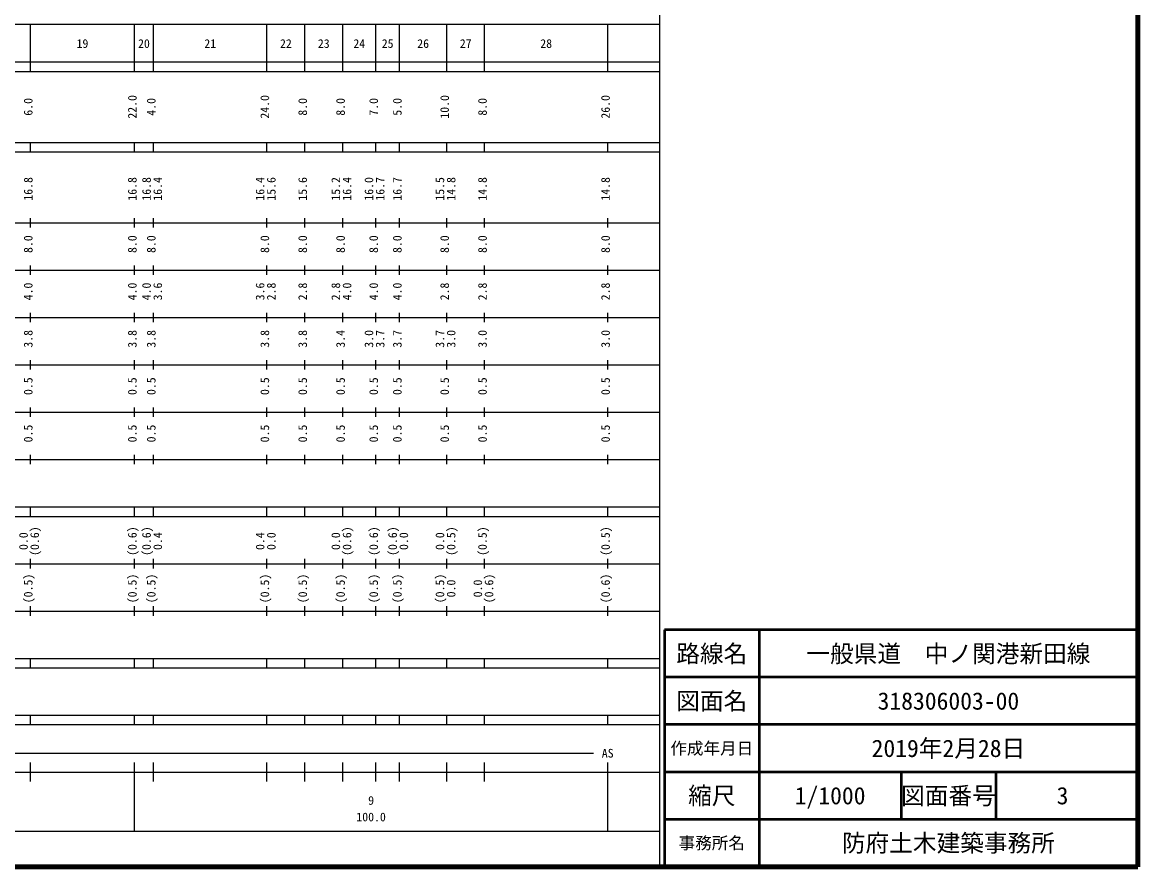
# Model space of a CAD drawing. Units: millimetres on the paper, enlarged 1000 times. Extents: x 40000 to 680000, y 20000 to 380000.
# Drawn here: x 444294 to 680000, y 20000 to 198357 of the extents above; entities that cross this region are included whole.
import ezdxf
from ezdxf.enums import TextEntityAlignment as Align

# ---------------------------------------------------------------- set-up
doc = ezdxf.new("R2010")
doc.units = ezdxf.units.MM
doc.header["$LTSCALE"] = 1000
for name, color, linetype, lineweight in [('M-TTL', 2, 'Continuous', 140), ('M-TTL-BAND', 7, 'Continuous', 25), ('M-TTL-FRAM', 2, 'Continuous', 50), ('M-TTL-LINE', 7, 'Continuous', 50)]:
    doc.layers.add(name, color=color, linetype=linetype, lineweight=lineweight)
doc.layers.add('M-TTL-TXT', color=7, linetype='Continuous')
doc.styles.add('ＭＳ ゴシック', font='')
doc.styles.get('ＭＳ ゴシック').set_extended_font_data('MS Gothic')

msp = doc.modelspace()

# ---------------------------------------------------------------- linework, layer by layer
at = {"layer": 'M-TTL'}
for p, q in [((680000, 20000), (680000, 380000)), ((40000, 20000), (680000, 20000))]:
    msp.add_line(p, q, dxfattribs=at)
at = {"layer": 'M-TTL-BAND'}
for p, q in [((579000, 20000), (579000, 370000)), ((68000, 198000), (579000, 198000)), ((446000, 188000), (446000, 198000)), ((468000, 188000), (468000, 198000)), ((472000, 188000), (472000, 198000)), ((496000, 188000), (496000, 198000)), ((504000, 188000), (504000, 198000)), ((512000, 188000), (512000, 198000)), ((519000, 188000), (519000, 198000)), ((524000, 188000), (524000, 198000)), ((534000, 188000), (534000, 198000)), ((542000, 188000), (542000, 198000)), ((568000, 188000), (568000, 198000)), ((40000, 190000), (579000, 190000)), ((40000, 188000), (579000, 188000)), ((40000, 173000), (579000, 173000)), ((446000, 171000), (446000, 173000)), ((468000, 171000), (468000, 173000)), ((472000, 171000), (472000, 173000)), ((496000, 171000), (496000, 173000)), ((504000, 171000), (504000, 173000)), ((512000, 171000), (512000, 173000)), ((519000, 171000), (519000, 173000)), ((524000, 171000), (524000, 173000)), ((534000, 171000), (534000, 173000)), ((542000, 171000), (542000, 173000)), ((568000, 171000), (568000, 173000)), ((40000, 171000), (579000, 171000)), ((40000, 156000), (579000, 156000)), ((446000, 155000), (446000, 157000)), ((468000, 155000), (468000, 157000)), ((472000, 155000), (472000, 157000)), ((496000, 155000), (496000, 157000)), ((504000, 155000), (504000, 157000)), ((512000, 155000), (512000, 157000)), ((519000, 155000), (519000, 157000)), ((524000, 155000), (524000, 157000)), ((534000, 155000), (534000, 157000)), ((542000, 155000), (542000, 157000)), ((568000, 155000), (568000, 157000)), ((446000, 145000), (446000, 147000)), ((468000, 145000), (468000, 147000)), ((472000, 145000), (472000, 147000)), ((496000, 145000), (496000, 147000)), ((504000, 145000), (504000, 147000)), ((512000, 145000), (512000, 147000)), ((519000, 145000), (519000, 147000)), ((524000, 145000), (524000, 147000)), ((534000, 145000), (534000, 147000)), ((542000, 145000), (542000, 147000)), ((568000, 145000), (568000, 147000)), ((46000, 146000), (579000, 146000)), ((446000, 135000), (446000, 137000)), ((468000, 135000), (468000, 137000)), ((472000, 135000), (472000, 137000)), ((496000, 135000), (496000, 137000)), ((504000, 135000), (504000, 137000)), ((512000, 135000), (512000, 137000)), ((519000, 135000), (519000, 137000)), ((524000, 135000), (524000, 137000)), ((534000, 135000), (534000, 137000)), ((542000, 135000), (542000, 137000)), ((568000, 135000), (568000, 137000)), ((52000, 136000), (579000, 136000)), ((46000, 126000), (579000, 126000)), ((446000, 125000), (446000, 127000)), ((468000, 125000), (468000, 127000)), ((472000, 125000), (472000, 127000)), ((496000, 125000), (496000, 127000)), ((504000, 125000), (504000, 127000)), ((512000, 125000), (512000, 127000)), ((519000, 125000), (519000, 127000)), ((524000, 125000), (524000, 127000)), ((534000, 125000), (534000, 127000)), ((542000, 125000), (542000, 127000)), ((568000, 125000), (568000, 127000)), ((52000, 116000), (579000, 116000)), ((446000, 115000), (446000, 117000)), ((468000, 115000), (468000, 117000)), ((472000, 115000), (472000, 117000)), ((496000, 115000), (496000, 117000)), ((504000, 115000), (504000, 117000)), ((512000, 115000), (512000, 117000)), ((519000, 115000), (519000, 117000)), ((524000, 115000), (524000, 117000)), ((534000, 115000), (534000, 117000)), ((542000, 115000), (542000, 117000)), ((568000, 115000), (568000, 117000)), ((446000, 105000), (446000, 107000)), ((468000, 105000), (468000, 107000)), ((472000, 105000), (472000, 107000)), ((496000, 105000), (496000, 107000)), ((504000, 105000), (504000, 107000)), ((512000, 105000), (512000, 107000)), ((519000, 105000), (519000, 107000)), ((524000, 105000), (524000, 107000)), ((534000, 105000), (534000, 107000)), ((542000, 105000), (542000, 107000)), ((568000, 105000), (568000, 107000)), ((46000, 106000), (579000, 106000)), ((40000, 96000), (579000, 96000)), ((446000, 94000), (446000, 96000)), ((468000, 94000), (468000, 96000)), ((472000, 94000), (472000, 96000)), ((496000, 94000), (496000, 96000)), ((504000, 94000), (504000, 96000)), ((512000, 94000), (512000, 96000)), ((519000, 94000), (519000, 96000)), ((524000, 94000), (524000, 96000)), ((534000, 94000), (534000, 96000)), ((542000, 94000), (542000, 96000)), ((568000, 94000), (568000, 96000)), ((40000, 94000), (579000, 94000)), ((446000, 83000), (446000, 85000)), ((468000, 83000), (468000, 85000)), ((472000, 83000), (472000, 85000)), ((496000, 83000), (496000, 85000)), ((504000, 83000), (504000, 85000)), ((512000, 83000), (512000, 85000)), ((519000, 83000), (519000, 85000)), ((524000, 83000), (524000, 85000)), ((534000, 83000), (534000, 85000)), ((542000, 83000), (542000, 85000)), ((568000, 83000), (568000, 85000)), ((49000, 84000), (579000, 84000)), ((40000, 74000), (579000, 74000)), ((446000, 73000), (446000, 75000)), ((468000, 73000), (468000, 75000)), ((472000, 73000), (472000, 75000)), ((496000, 73000), (496000, 75000)), ((504000, 73000), (504000, 75000)), ((512000, 73000), (512000, 75000)), ((519000, 73000), (519000, 75000)), ((524000, 73000), (524000, 75000)), ((534000, 73000), (534000, 75000)), ((542000, 73000), (542000, 75000)), ((568000, 73000), (568000, 75000)), ((40000, 64000), (579000, 64000)), ((446000, 62000), (446000, 64000)), ((468000, 62000), (468000, 64000)), ((472000, 62000), (472000, 64000)), ((496000, 62000), (496000, 64000)), ((504000, 62000), (504000, 64000)), ((512000, 62000), (512000, 64000)), ((519000, 62000), (519000, 64000)), ((524000, 62000), (524000, 64000)), ((534000, 62000), (534000, 64000)), ((542000, 62000), (542000, 64000)), ((568000, 62000), (568000, 64000)), ((40000, 62000), (579000, 62000)), ((40000, 52000), (579000, 52000)), ((446000, 50000), (446000, 52000)), ((468000, 50000), (468000, 52000)), ((472000, 50000), (472000, 52000)), ((496000, 50000), (496000, 52000)), ((504000, 50000), (504000, 52000)), ((512000, 50000), (512000, 52000)), ((519000, 50000), (519000, 52000)), ((524000, 50000), (524000, 52000)), ((534000, 50000), (534000, 52000)), ((542000, 50000), (542000, 52000)), ((568000, 50000), (568000, 52000)), ((40000, 50000), (579000, 50000)), ((71000, 44000), (565000, 44000)), ((446000, 38000), (446000, 42000)), ((468000, 27500), (468000, 42000)), ((472000, 38000), (472000, 42000)), ((496000, 38000), (496000, 42000)), ((504000, 38000), (504000, 42000)), ((512000, 38000), (512000, 42000)), ((519000, 38000), (519000, 42000)), ((524000, 38000), (524000, 42000)), ((534000, 38000), (534000, 42000)), ((542000, 38000), (542000, 42000)), ((568000, 27500), (568000, 42000)), ((40000, 40000), (579000, 40000)), ((68000, 27500), (579000, 27500))]:
    msp.add_line(p, q, dxfattribs=at)
at = {"layer": 'M-TTL-FRAM'}
for p, q in [((680000, 70000), (580000, 70000)), ((580000, 70000), (580000, 20000))]:
    msp.add_line(p, q, dxfattribs=at)
at = {"layer": 'M-TTL-LINE'}
for p, q in [((600000, 70000), (600000, 20000)), ((680000, 60000), (580000, 60000)), ((680000, 50000), (580000, 50000)), ((680000, 40000), (580000, 40000)), ((630000, 40000), (630000, 30000)), ((650000, 40000), (650000, 30000)), ((680000, 30000), (580000, 30000))]:
    msp.add_line(p, q, dxfattribs=at)

# ---------------------------------------------------------------- texts
at = {"layer": 'M-TTL-BAND', "style": 'ＭＳ ゴシック'}
for s, p in [('19', (457000, 192405)), ('20', (470000, 192405)), ('21', (484000, 192405)), ('22', (500000, 192405)), ('23', (508000, 192405)), ('24', (515500, 192405)), ('25', (521500, 192405)), ('26', (529000, 192405)), ('27', (538000, 192405)), ('28', (555000, 192405)), ('AS', (568000, 42500)), ('9', (518000, 32523)), ('100.0', (518000, 29033))]:
    msp.add_text(s, height=1833, dxfattribs=at).set_placement(p, align=Align.BOTTOM_CENTER)
for s, p in [('6.0', (447000, 180500)), ('22.0', (469000, 180500)), ('4.0', (473000, 180500)), ('24.0', (497000, 180500)), ('8.0', (505000, 180500)), ('8.0', (513000, 180500)), ('7.0', (520000, 180500)), ('5.0', (525000, 180500)), ('10.0', (535000, 180500)), ('8.0', (543000, 180500)), ('26.0', (569000, 180500)), ('16.8', (447000, 163174)), ('16.8', (469000, 163174)), ('16.8', (472000, 163174)), ('16.4', (474370, 163174)), ('16.4', (496000, 163174)), ('15.6', (498370, 163174)), ('15.6', (505000, 163174)), ('15.2', (512000, 163174)), ('16.4', (514370, 163174)), ('16.0', (519000, 163174)), ('16.7', (521370, 163174)), ('16.7', (525000, 163174)), ('15.5', (534000, 163174)), ('14.8', (536370, 163174)), ('14.8', (543000, 163174)), ('14.8', (569000, 163174)), ('8.0', (447000, 151500)), ('8.0', (469000, 151500)), ('8.0', (473000, 151500)), ('8.0', (497000, 151500)), ('8.0', (505000, 151500)), ('8.0', (513000, 151500)), ('8.0', (520000, 151500)), ('8.0', (525000, 151500)), ('8.0', (535000, 151500)), ('8.0', (543000, 151500)), ('8.0', (569000, 151500)), ('4.0', (447000, 141500)), ('4.0', (469000, 141500)), ('4.0', (472000, 141500)), ('3.6', (474370, 141500)), ('3.6', (496000, 141500)), ('2.8', (498370, 141500)), ('2.8', (505000, 141500)), ('2.8', (512000, 141500)), ('4.0', (514370, 141500)), ('4.0', (520000, 141500)), ('4.0', (525000, 141500)), ('2.8', (535000, 141500)), ('2.8', (543000, 141500)), ('2.8', (569000, 141500)), ('3.8', (447000, 131500)), ('3.8', (469000, 131500)), ('3.8', (473000, 131500)), ('3.8', (497000, 131500)), ('3.8', (505000, 131500)), ('3.4', (513000, 131500)), ('3.0', (519000, 131500)), ('3.7', (521370, 131500)), ('3.7', (525000, 131500)), ('3.7', (534000, 131500)), ('3.0', (536370, 131500)), ('3.0', (543000, 131500)), ('3.0', (569000, 131500)), ('0.5', (447000, 121500)), ('0.5', (469000, 121500)), ('0.5', (473000, 121500)), ('0.5', (497000, 121500)), ('0.5', (505000, 121500)), ('0.5', (513000, 121500)), ('0.5', (520000, 121500)), ('0.5', (525000, 121500)), ('0.5', (535000, 121500)), ('0.5', (543000, 121500)), ('0.5', (569000, 121500)), ('0.5', (447000, 111500)), ('0.5', (469000, 111500)), ('0.5', (473000, 111500)), ('0.5', (497000, 111500)), ('0.5', (505000, 111500)), ('0.5', (513000, 111500)), ('0.5', (520000, 111500)), ('0.5', (525000, 111500)), ('0.5', (535000, 111500)), ('0.5', (543000, 111500)), ('0.5', (569000, 111500)), ('0.0', (446000, 88764)), ('(0.6)', (448370, 88764)), ('(0.6)', (469000, 88764)), ('(0.6)', (472000, 88764)), ('0.4', (474370, 88764)), ('0.4', (496000, 88764)), ('0.0', (498370, 88764)), ('0.0', (512000, 88764)), ('(0.6)', (514370, 88764)), ('(0.6)', (520000, 88764)), ('(0.6)', (524000, 88764)), ('0.0', (526370, 88764)), ('0.0', (534000, 88764)), ('(0.5)', (536370, 88764)), ('(0.5)', (543000, 88764)), ('(0.5)', (569000, 88764)), ('(0.5)', (447000, 78764)), ('(0.5)', (469000, 78764)), ('(0.5)', (473000, 78764)), ('(0.5)', (497000, 78764)), ('(0.5)', (505000, 78764)), ('(0.5)', (513000, 78764)), ('(0.5)', (520000, 78764)), ('(0.5)', (525000, 78764)), ('(0.5)', (534000, 78764)), ('0.0', (536370, 78764)), ('0.0', (542000, 78764)), ('(0.6)', (544370, 78764)), ('(0.6)', (569000, 78764))]:
    msp.add_text(s, height=1833, rotation=90, dxfattribs=at).set_placement(p, align=Align.BOTTOM_CENTER)
at = {"layer": 'M-TTL-TXT', "style": 'ＭＳ ゴシック'}
for s, height, p in [('路線名', 3666, (590000, 65000)), ('路線名', 3666, (590000, 65000)), ('一般県道\u3000中ノ関港新田線', 3666, (640000, 65000)), ('図面名', 3666, (590000, 55000)), ('図面名', 3666, (590000, 55000)), ('318306003-00', 3666, (640000, 55000)), ('2019年2月28日', 3666, (640000, 45000)), ('作成年月日', 2566, (590000, 45000)), ('作成年月日', 2566, (590000, 45000)), ('縮尺', 3666, (590000, 35000)), ('縮尺', 3666, (590000, 35000)), ('1/1000', 3666, (615000, 35000)), ('図面番号', 3666, (640000, 35000)), ('図面番号', 3666, (640000, 35000)), ('3', 3666, (664125, 35000)), ('事務所名', 2566, (590000, 25000)), ('事務所名', 2566, (590000, 25000)), ('防府土木建築事務所', 3666, (640000, 25000))]:
    msp.add_text(s, height=height, dxfattribs=at).set_placement(p, align=Align.MIDDLE_CENTER)

doc.saveas('drawing.dxf')
